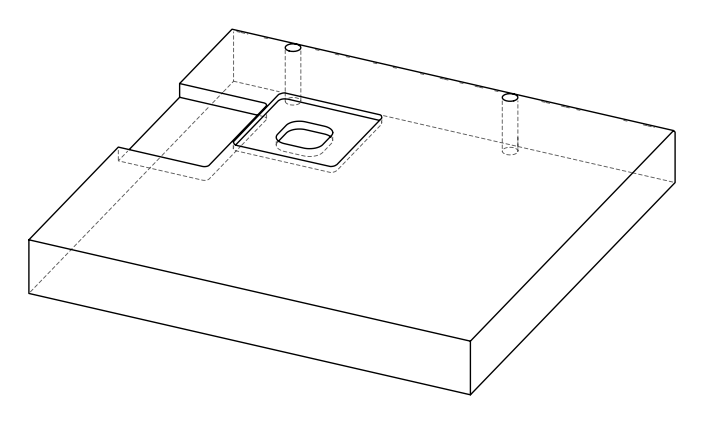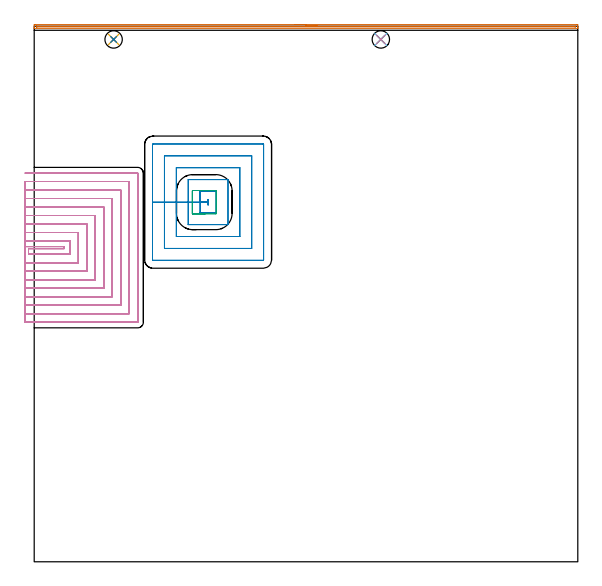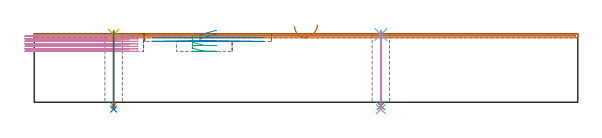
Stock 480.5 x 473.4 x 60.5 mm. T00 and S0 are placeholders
(PLAN: 10 operations, 8 tool changes, 59.2 min)
(1 AREA_MILL | FG_CHAMFER_SURFACE | UGT0205_001 | 7.84 min | 3114 mm3)
(2 MILL_RECTANGULAR_POCKET | POCKET_RECTANGULAR_STRAIGHT | UGT0201_103 | Follow Part, ap 3.5, ae 75% | 5.18 min | 87498 mm3)
(3 MILL_RECTANGULAR_POCKET_1 | POCKET_RECTANGULAR_STRAIGHT_1 | UGT0201_006 | Follow Part, ap 7, ae 75% | 0.59 min | 19470 mm3)
(4 MILL_SLOT | SLOT_PARTIAL_RECTANGULAR | NXT0201_013 | Follow Part, ap 2.5, ae 75% | 44.42 min | 211940 mm3)
(5 SPOT_DRILL | STEP1HOLE | NXT0321_9005460120000 | 0.03 min | 6 mm3)
(6 SPOT_DRILL_1 | STEP1HOLE_1 | NXT0321_9005460120000 | 0.03 min | 10 mm3)
(7 DRILL_THROUGH_HOLE_INTO_CENTER | STEP1HOLE | NXT0301_065 | 0.26 min | 4161 mm3)
(8 DRILL_TO_ENLARGE_THROUGH_HOLE | STEP1HOLE | UGT0301_284 | 0.28 min | 7076 mm3)
(9 DRILL_THROUGH_HOLE_INTO_CENTER_1 | STEP1HOLE_1 | NXT0301_065 | 0.26 min | 4154 mm3)
(10 DRILL_TO_ENLARGE_THROUGH_HOLE_1 | STEP1HOLE_1 | UGT0301_284 | 0.28 min | 7065 mm3)
(TOOL UGT0205_001 | Chamfer Mill 20 x 3 x 45 deg. | D20 FL50 Z2)
(TOOL UGT0201_103 | End Mill 14 mm | D14 FL19 Z2)
(TOOL UGT0201_006 | End Mill 28 mm | D28 FL25 Z2)
(TOOL NXT0201_013 | ENDMILL 10mm | D10 FL30 Z4)
(TOOL NXT0321_9005460120000 | NC Spot Drill, 142deg, 12mm, Carbide, Uncoated | D12 PA142 FL30 Z2)
(TOOL NXT0301_065 | Carbide Drill 9.4mm [860.1-0940-075A1-MM 2214] | D9.4 PA140 FL98 Z2)
(TOOL UGT0301_284 | Twist Drill 15.4 mm | D15.4 PA118 FL120 Z2)
(OP 1 AREA_MILL)
G17 G21 G94 G90
T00 M6
G54
G17 G0 G90 X230.25 Y474.9 S1061 M3
G43 Z70.5 H0
Z66.9
G94 G1 X230.288 Z66.028 F250.
X230.402 Z65.164
X230.591 Z64.312
X230.853 Z63.48
X231.187 Z62.674
X231.59 Z61.9
X232.058 Z61.164
X232.59 Z60.472
X233.179 Z59.829
X233.822 Z59.24
X234.514 Z58.709
X235.25 Z58.24
X236.024 Z57.837
X236.83 Z57.503
X237.662 Z57.241
X238.513 Z57.052
X239.378 Z56.938
X240.25 Z56.9
X479.39
X479.871 Y474.899 Z56.901
X480.347 Y474.894 Z56.902
X480.491 Y474.891 Z56.905
X480.5 Y474.425 Z57.37
Y473.017 Z58.779
Y472.658 Z59.137
Y471.941 Z59.859
Y471.686 Z60.114
Y471.314 Z60.477
X480.493 Y471.303 Z60.488
X480.318 Y471.3 Z60.5
X0.182
X0.007 Y471.303 Z60.488
X0. Y471.314 Z60.477
Y471.686 Z60.114
Y471.941 Z59.859
Y472.658 Z59.137
Y473.9 Z57.897
X0.004 Y474.425 Z57.37
X0.009 Y474.891 Z56.905
X0.153 Y474.894 Z56.902
X0.629 Y474.9 Z56.9
X240.25
Y473.486 Z58.314
X478.141 Y473.485 Z58.315
X478.471 Y473.479 Z58.321
X478.49 Y473.371 Z58.429
X478.495 Y473.135 Z58.665
X478.49 Y472.895 Z58.905
X478.465 Y472.721 Z59.079
X477.97 Y472.714 Z59.086
X2.417 Y472.715 Z59.085
X2.359
X2.029 Y472.721 Z59.079
X2.01 Y472.829 Z58.971
X2.004 Y473.066 Z58.734
X2.008 Y473.448 Z58.352
X2.011 Y473.481 Z58.319
X2.015 Y473.482 Z58.318
X2.039 Y473.484 Z58.316
X2.09 Y473.485 Z58.315
X2.192 Y473.486 Z58.314
X240.25
X241.122 Z58.352
X241.986 Z58.466
X242.838 Z58.655
X243.67 Z58.917
X244.476 Z59.251
X245.25 Z59.654
X245.986 Z60.123
X246.678 Z60.654
X247.321 Z61.243
X247.91 Z61.886
X248.441 Z62.579
X248.91 Z63.314
X249.313 Z64.088
X249.647 Z64.894
X249.909 Z65.726
X250.098 Z66.578
X250.212 Z67.443
X250.25 Z68.314
G0 Z70.5
M5
M2
(OP 2 MILL_RECTANGULAR_POCKET)
G17 G21 G94 G90
T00 M6
G54
G17 G0 G90 X160.8 Y327.202 S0 M3
G43 Z70.5 H0
Z63.5
G94 G1 Y327.3 Z63.474 F250.
X146.6 Z59.669
Y317.9 Z57.15
X153.6
Y315.5 F500.
X153.8
Y320.3
X153.6
Y317.9
X146.6
Y308.5
X160.8
Y327.3
X146.6
Y317.9
X136.1
Y298.
X171.3
Y337.8
X136.1
Y317.9
X125.6
Y287.5
X181.8
Y348.3
X125.6
Y317.9
X115.1
Y277.
X192.3
Y358.8
X115.1
Y317.9
X104.6
Y266.9
G3 X105. Y266.5 R0.4
G1 X202.4
G3 X202.8 Y266.9 R0.4
G1 Y368.9
G3 X202.4 Y369.3 R0.4
G1 X105.
G3 X104.6 Y368.9 R0.4
G1 Y317.9
Y316.9
G0 X160.8 Y327.202 Z60.15
G1 Y327.3 Z60.124 F250.
X146.6 Z56.319
Y317.9 Z53.8
X153.6
Y315.5 F500.
X153.8
Y320.3
X153.6
Y317.9
X146.6
Y308.5
X160.8
Y327.3
X146.6
Y317.9
X136.1
Y298.
X171.3
Y337.8
X136.1
Y317.9
X125.6
Y287.5
X181.8
Y348.3
X125.6
Y317.9
X115.1
Y277.
X192.3
Y358.8
X115.1
Y317.9
X104.6
Y266.9
G3 X105. Y266.5 R0.4
G1 X202.4
G3 X202.8 Y266.9 R0.4
G1 Y368.9
G3 X202.4 Y369.3 R0.4
G1 X105.
G3 X104.6 Y368.9 R0.4
G1 Y317.9
Y316.9
G0 Z70.5
M5
M2
(OP 3 MILL_RECTANGULAR_POCKET_1)
G17 G21 G94 G90
T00 M6
G54
G17 G0 G90 X139.8 Y327.652 S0 M3
G43 Z70.5 H0
Z58.333
G94 G1 Y307.9 Z53.041 F250.
Y307.845 Z53.026
X139.846 Y307.732 Z52.993
X139.932 Y307.646 Z52.961
X140.045 Y307.6 Z52.928
X140.1 Z52.913
X150.35 Z50.167
X160.6 F500.
G3 X160.9 Y307.9 R0.3
G1 Y327.9
G3 X160.6 Y328.2 R0.3
G1 X140.1
G3 X139.8 Y327.9 R0.3
G1 Y307.9
G3 X140.1 Y307.6 R0.3
G1 X150.35
X151.35
G0 X139.8 Y327.652 Z53.167
G1 Y307.9 Z47.874 F250.
Y307.845 Z47.859
X139.846 Y307.732 Z47.827
X139.932 Y307.646 Z47.794
X140.045 Y307.6 Z47.761
X140.1 Z47.746
X150.35 Z45.
X160.6 F500.
G3 X160.9 Y307.9 R0.3
G1 Y327.9
G3 X160.6 Y328.2 R0.3
G1 X140.1
G3 X139.8 Y327.9 R0.3
G1 Y307.9
G3 X140.1 Y307.6 R0.3
G1 X150.35
X151.35
G0 Z70.5
M5
M2
(OP 4 MILL_SLOT)
G17 G21 G94 G90
T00 M6
G54
G17 G0 G90 X-8. Y278.6 S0 M3
G43 Z70.5 H0
Z58.286
G94 G1 X-5. F250.
X26.5 F500.
Y276.8
X-5.
Y271.8
X31.5
Y283.6
X-5.
X-8. F250.
Y264.3
X-5.
X39. F500.
Y291.1
X-5.
X-8. F250.
Y256.8
X-5.
X46.5 F500.
Y298.6
X-5.
X-8. F250.
Y249.3
X-5.
X54. F500.
Y306.1
X-5.
X-8. F250.
Y241.8
X-5.
X61.5 F500.
Y313.6
X-5.
X-8. F250.
Y234.3
X-5.
X69. F500.
Y321.1
X-5.
X-8. F250.
Y226.8
X-5.
X76.5 F500.
Y328.6
X-5.
X-8. F250.
Y219.3
X-5.
X84. F500.
Y336.1
X-5.
X-8. F250.
Y211.8
X-5.
X91.4 F500.
X91.455 Y211.805
X91.495 Y211.845
X91.5 Y211.9
Y343.5
X91.495 Y343.555
X91.455 Y343.595
X91.4 Y343.6
X-5.
X-8. F250.
G0 Y278.6 Z56.071
G1 X-5.
X26.5 F500.
Y276.8
X-5.
Y271.8
X31.5
Y283.6
X-5.
X-8. F250.
Y264.3
X-5.
X39. F500.
Y291.1
X-5.
X-8. F250.
Y256.8
X-5.
X46.5 F500.
Y298.6
X-5.
X-8. F250.
Y249.3
X-5.
X54. F500.
Y306.1
X-5.
X-8. F250.
Y241.8
X-5.
X61.5 F500.
Y313.6
X-5.
X-8. F250.
Y234.3
X-5.
X69. F500.
Y321.1
X-5.
X-8. F250.
Y226.8
X-5.
X76.5 F500.
Y328.6
X-5.
X-8. F250.
Y219.3
X-5.
X84. F500.
Y336.1
X-5.
X-8. F250.
Y211.8
X-5.
X91.4 F500.
X91.455 Y211.805
X91.495 Y211.845
X91.5 Y211.9
Y343.5
X91.495 Y343.555
X91.455 Y343.595
X91.4 Y343.6
X-5.
X-8. F250.
G0 Y278.6 Z53.857
G1 X-5.
X26.5 F500.
Y276.8
X-5.
Y271.8
X31.5
Y283.6
X-5.
X-8. F250.
Y264.3
X-5.
X39. F500.
Y291.1
X-5.
X-8. F250.
Y256.8
X-5.
X46.5 F500.
Y298.6
X-5.
X-8. F250.
Y249.3
X-5.
X54. F500.
Y306.1
X-5.
X-8. F250.
Y241.8
X-5.
X61.5 F500.
Y313.6
X-5.
X-8. F250.
Y234.3
X-5.
X69. F500.
Y321.1
X-5.
X-8. F250.
Y226.8
X-5.
X76.5 F500.
Y328.6
X-5.
X-8. F250.
Y219.3
X-5.
X84. F500.
Y336.1
X-5.
X-8. F250.
Y211.8
X-5.
X91.4 F500.
X91.455 Y211.805
X91.495 Y211.845
X91.5 Y211.9
Y343.5
X91.495 Y343.555
X91.455 Y343.595
X91.4 Y343.6
X-5.
X-8. F250.
G0 Y278.6 Z51.643
G1 X-5.
X26.5 F500.
Y276.8
X-5.
Y271.8
X31.5
Y283.6
X-5.
X-8. F250.
Y264.3
X-5.
X39. F500.
Y291.1
X-5.
X-8. F250.
Y256.8
X-5.
X46.5 F500.
Y298.6
X-5.
X-8. F250.
Y249.3
X-5.
X54. F500.
Y306.1
X-5.
X-8. F250.
Y241.8
X-5.
X61.5 F500.
Y313.6
X-5.
X-8. F250.
Y234.3
X-5.
X69. F500.
Y321.1
X-5.
X-8. F250.
Y226.8
X-5.
X76.5 F500.
Y328.6
X-5.
X-8. F250.
Y219.3
X-5.
X84. F500.
Y336.1
X-5.
X-8. F250.
Y211.8
X-5.
X91.4 F500.
X91.455 Y211.805
X91.495 Y211.845
X91.5 Y211.9
Y343.5
X91.495 Y343.555
X91.455 Y343.595
X91.4 Y343.6
X-5.
X-8. F250.
G0 Y278.6 Z49.429
G1 X-5.
X26.5 F500.
Y276.8
X-5.
Y271.8
X31.5
Y283.6
X-5.
X-8. F250.
Y264.3
X-5.
X39. F500.
Y291.1
X-5.
X-8. F250.
Y256.8
X-5.
X46.5 F500.
Y298.6
X-5.
X-8. F250.
Y249.3
X-5.
X54. F500.
Y306.1
X-5.
X-8. F250.
Y241.8
X-5.
X61.5 F500.
Y313.6
X-5.
X-8. F250.
Y234.3
X-5.
X69. F500.
Y321.1
X-5.
X-8. F250.
Y226.8
X-5.
X76.5 F500.
Y328.6
X-5.
X-8. F250.
Y219.3
X-5.
X84. F500.
Y336.1
X-5.
X-8. F250.
Y211.8
X-5.
X91.4 F500.
X91.455 Y211.805
X91.495 Y211.845
X91.5 Y211.9
Y343.5
X91.495 Y343.555
X91.455 Y343.595
X91.4 Y343.6
X-5.
X-8. F250.
G0 Y278.6 Z47.214
G1 X-5.
X26.5 F500.
Y276.8
X-5.
Y271.8
X31.5
Y283.6
X-5.
X-8. F250.
Y264.3
X-5.
X39. F500.
Y291.1
X-5.
X-8. F250.
Y256.8
X-5.
X46.5 F500.
Y298.6
X-5.
X-8. F250.
Y249.3
X-5.
X54. F500.
Y306.1
X-5.
X-8. F250.
Y241.8
X-5.
X61.5 F500.
Y313.6
X-5.
X-8. F250.
Y234.3
X-5.
X69. F500.
Y321.1
X-5.
X-8. F250.
Y226.8
X-5.
X76.5 F500.
Y328.6
X-5.
X-8. F250.
Y219.3
X-5.
X84. F500.
Y336.1
X-5.
X-8. F250.
Y211.8
X-5.
X91.4 F500.
X91.455 Y211.805
X91.495 Y211.845
X91.5 Y211.9
Y343.5
X91.495 Y343.555
X91.455 Y343.595
X91.4 Y343.6
X-5.
X-8. F250.
G0 Y278.6 Z45.
G1 X-5.
X26.5 F500.
Y276.8
X-5.
Y271.8
X31.5
Y283.6
X-5.
X-8. F250.
Y264.3
X-5.
X39. F500.
Y291.1
X-5.
X-8. F250.
Y256.8
X-5.
X46.5 F500.
Y298.6
X-5.
X-8. F250.
Y249.3
X-5.
X54. F500.
Y306.1
X-5.
X-8. F250.
Y241.8
X-5.
X61.5 F500.
Y313.6
X-5.
X-8. F250.
Y234.3
X-5.
X69. F500.
Y321.1
X-5.
X-8. F250.
Y226.8
X-5.
X76.5 F500.
Y328.6
X-5.
X-8. F250.
Y219.3
X-5.
X84. F500.
Y336.1
X-5.
X-8. F250.
Y211.8
X-5.
X91.4 F500.
X91.455 Y211.805
X91.495 Y211.845
X91.5 Y211.9
Y343.5
X91.495 Y343.555
X91.455 Y343.595
X91.4 Y343.6
X-5.
X-8. F250.
G0 Z70.5
M5
M2
(OP 5 SPOT_DRILL)
G17 G21 G94 G90
T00 M6
G54
G17 G0 G90 X70.2 Y461.7 S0 M3
G43 Z70.5 H0
G94 G81 G98 Z59.837 F250. R63.5
G80
M5
M2
(OP 6 SPOT_DRILL_1)
G17 G21 G94 G90
T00 M6
G54
G17 G0 G90 X306.4 Y461.7 S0 M3
G43 Z70.5 H0
G94 G81 G98 Z59.837 F250. R63.5
G80
M5
M2
(OP 7 DRILL_THROUGH_HOLE_INTO_CENTER)
G17 G21 G94 G90
T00 M6
G54
G17 G0 G90 X70.2 Y461.7 S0 M3
G43 Z70.5 H1
G94 G73 G98 Z-3.211 F250. Q9.102 R62.5
G80
M5
M2
(OP 8 DRILL_TO_ENLARGE_THROUGH_HOLE)
G17 G21 G94 G90
T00 M6
G54
G17 G0 G90 X70.2 Y461.7 S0 M3
G43 Z70.5 H0
G94 G73 G98 Z-6.127 F250. Q13.325 R62.5
G80
M5
M2
(OP 9 DRILL_THROUGH_HOLE_INTO_CENTER_1)
G17 G21 G94 G90
T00 M6
G54
G17 G0 G90 X306.4 Y461.7 S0 M3
G43 Z70.5 H1
G94 G73 G98 Z-3.211 F250. Q9.102 R62.5
G80
M5
M2
(OP 10 DRILL_TO_ENLARGE_THROUGH_HOLE_1)
G17 G21 G94 G90
T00 M6
G54
G17 G0 G90 X306.4 Y461.7 S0 M3
G43 Z70.5 H0
G94 G73 G98 Z-6.127 F250. Q13.325 R62.5
G80
M5
M2
